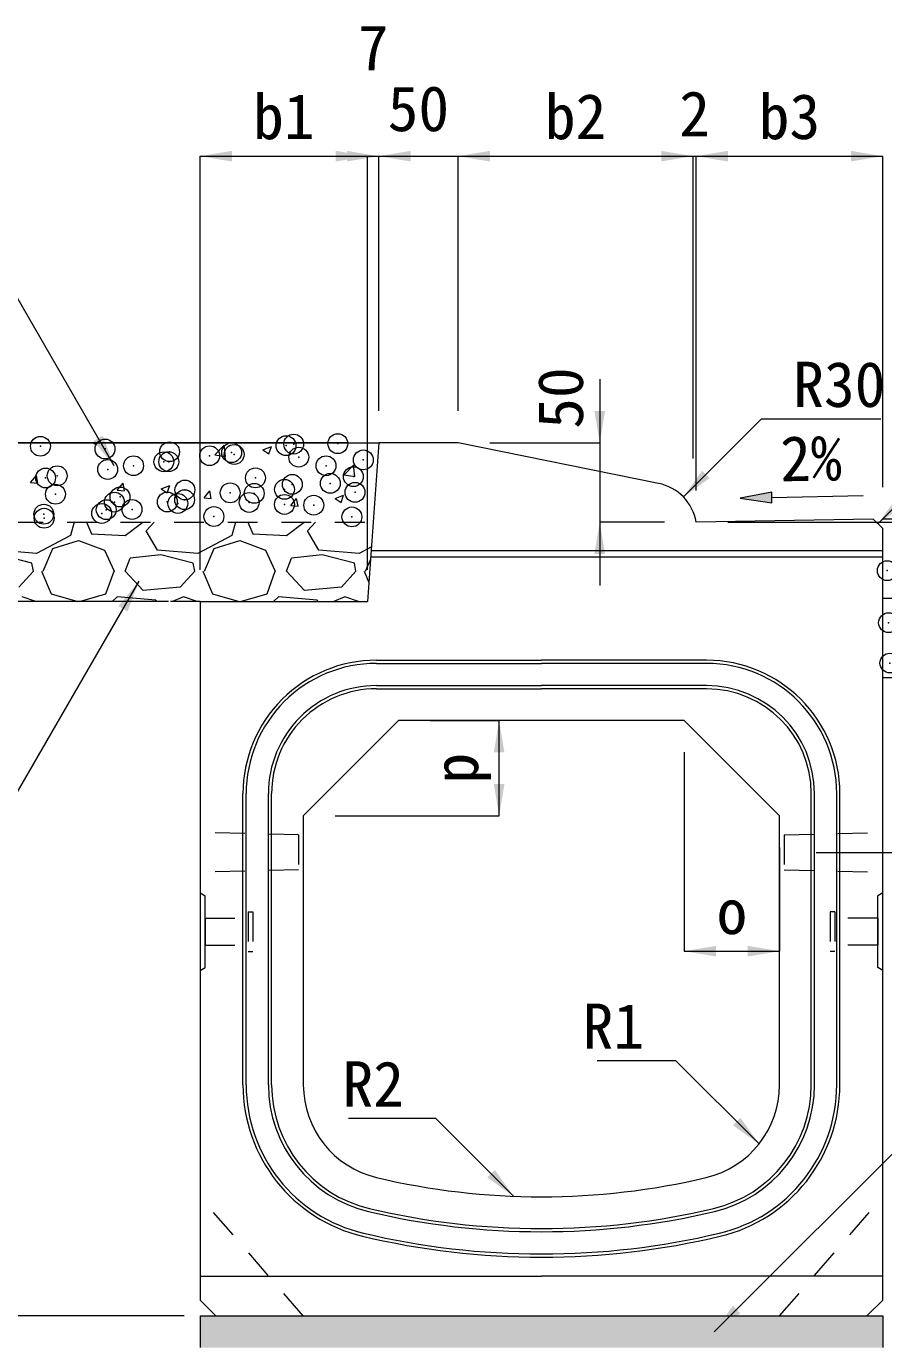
# Model space of a CAD drawing. Units: millimetres at full size. Extents: x 14445 to 39803, y 10010 to 18037.
# Drawn here: x 17621 to 18161, y 14171 to 14999 of the extents above; entities that cross this region are included whole.
import ezdxf
from ezdxf.enums import TextEntityAlignment as Align

# ---------------------------------------------------------------- set-up
doc = ezdxf.new("R2010")
doc.units = ezdxf.units.MM
doc.header["$LTSCALE"] = 25
doc.header["$PDMODE"] = 32
doc.header["$PDSIZE"] = 12.5
doc.linetypes.add('USER1', pattern=[1.35, 0.75, -0.6])
doc.linetypes.add('USER3', pattern=[2, 1, -1])
for name, color, linetype, lineweight in [('0_2', 7, 'Continuous', 9), ('寸法引出', 7, 'Continuous', 9), ('寸法線', 7, 'Continuous', 9), ('本体', 2, 'Continuous', 5), ('補助線', 8, 'Continuous', 20), ('ｲﾝｻｰﾄ', 3, 'USER3', 5), ('ﾊｯﾁﾝｸﾞ', 7, 'Continuous', 5)]:
    doc.layers.add(name, color=color, linetype=linetype, lineweight=lineweight)
doc.styles.add('ＭＳ ゴシック', font='')
doc.styles.get('ＭＳ ゴシック').set_extended_font_data('MS Gothic')

# ---------------------------------------------------------------- blocks, each defined once
blk = doc.blocks.new('filled_arrow')
at = {"color": 0, "linetype": 'Continuous', "lineweight": -2}
blk.add_solid([(7.5, 1.25), (0, 0), (7.5, -1.25)], dxfattribs=at)

msp = doc.modelspace()

# ---------------------------------------------------------------- hatches: boundary and pattern name
at = {"layer": '寸法線'}
msp.add_hatch(color=256, dxfattribs=at).paths.add_polyline_path([(18090.82, 14706.04), (18070.89, 14702.32), (18090.95, 14699.37)])
at = {"layer": 'ﾊｯﾁﾝｸﾞ'}
msp.add_hatch(color=8, dxfattribs=at).paths.add_polyline_path([(18160.73, 14167.14), (18160.73, 14187.14), (17740.74, 14187.14), (17730.73, 14187.14), (17730.73, 14167.14)])

# ---------------------------------------------------------------- linework, layer by layer
at = {"layer": '0_2', "lineweight": 20}
for p, q in [((17341.18, 14737.15), (17843.23, 14737.15)), ((18160.73, 14689.17), (18712.4, 14689.17)), ((17730.73, 14187.14), (17730.73, 14167.14)), ((17730.73, 14187.14), (18160.73, 14187.14)), ((18160.73, 14187.14), (18160.73, 14167.14)), ((18160.73, 14187.14), (18160.73, 14167.14))]:
    msp.add_line(p, q, dxfattribs=at)
at = {"layer": '0_2', "linetype": 'USER1'}
for p, q in [((17511.9, 14687.15), (17839.73, 14687.15)), ((17730.73, 14637.15), (17341.18, 14637.15)), ((18160.73, 14639.17), (18284.97, 14639.17)), ((18160.73, 14589.17), (18712.4, 14589.17))]:
    msp.add_line(p, q, dxfattribs=at)
at = {"layer": '寸法引出'}
for p, q in [((17982.46, 14777.15), (17982.46, 14647.15)), ((17913.24, 14737.15), (17982.46, 14737.15)), ((18023.17, 14687.15), (17982.46, 14687.15)), ((17710.73, 14187.14), (17448.39, 14187.14))]:
    msp.add_line(p, q, dxfattribs=at)
at = {"layer": '寸法線'}
for p, q in [((17730.73, 14917.67), (17836.23, 14917.67)), ((17730.73, 14657.15), (17730.73, 14917.67)), ((17796.23, 14917.67), (17883.23, 14917.67)), ((17803.23, 14917.67), (17933.24, 14917.67)), ((17836.23, 14657.15), (17836.23, 14917.67)), ((17836.23, 14657.15), (17836.23, 14917.67)), ((17843.23, 14757.15), (17843.23, 14917.67)), ((17843.23, 14757.15), (17843.23, 14917.67)), ((17893.24, 14757.15), (17893.24, 14917.67)), ((17893.24, 14917.67), (18041.23, 14917.67)), ((17893.24, 14757.15), (17893.24, 14917.67)), ((18001.23, 14917.67), (18083.17, 14917.67)), ((18041.23, 14727.15), (18041.23, 14917.67)), ((18041.23, 14727.15), (18041.23, 14917.67)), ((18043.17, 14707.15), (18043.17, 14917.67)), ((18043.17, 14917.67), (18160.73, 14917.67)), ((18043.17, 14707.15), (18043.17, 14917.67)), ((18160.73, 14709.15), (18160.73, 14917.67)), ((18157.73, 14686.1), (18218.74, 14747.1)), ((17823.23, 14737.15), (17448.39, 14737.15)), ((17823.23, 14737.15), (17516.3, 14737.15)), ((18090.89, 14702.7), (18148.39, 14703.82)), ((18063.17, 14687.15), (18286.74, 14687.15)), ((17710.73, 14637.15), (17516.3, 14637.15)), ((17710.73, 14637.15), (17516.3, 14637.15)), ((17875.73, 14562.15), (17919.07, 14562.15)), ((17919.07, 14502.15), (17919.07, 14562.15)), ((18035.73, 14542.15), (18035.73, 14416.89)), ((17815.73, 14502.15), (17919.07, 14502.15)), ((18095.73, 14482.15), (18095.73, 14416.89)), ((18035.73, 14416.89), (18095.73, 14416.89)), ((17720.73, 14187.14), (17448.39, 14187.14)), ((17720.73, 14187.14), (17516.3, 14187.14))]:
    msp.add_line(p, q, dxfattribs=at)
for points in [[(17676.48, 14722.6), (17604.05, 14848.06), (17355.01, 14848.06)], [(18035.14, 14703), (18084.3, 14752.17), (18159.43, 14752.17)], [(17692.18, 14649.91), (17610.73, 14508.82), (17478.04, 14508.82)], [(18082.8, 14295.46), (18030.41, 14347.85), (17980.87, 14347.85)], [(17928.18, 14262.49), (17879.15, 14311.52), (17824.12, 14311.52)], [(18054.57, 14177), (18184.62, 14307.05), (18511.48, 14307.05)]]:
    msp.add_lwpolyline(points, dxfattribs=at)
msp.add_lwpolyline([(18090.82, 14706.04), (18070.89, 14702.32), (18090.95, 14699.37)], close=True, dxfattribs=at)
at = {"layer": '本体', "lineweight": 20}
for p, q in [((17843.23, 14737.15), (17836.23, 14637.15)), ((17893.24, 14737.15), (17843.23, 14737.15)), ((18019.55, 14711.54), (17893.24, 14737.15)), ((18154.73, 14689.04), (18043.17, 14687.15)), ((18154.73, 14689.04), (18160.73, 14683.15)), ((18160.73, 14197.14), (18160.73, 14683.15)), ((17730.73, 14637.15), (17730.73, 14197.14)), ((17730.73, 14637.15), (17836.23, 14637.15)), ((17795.73, 14502.14), (17855.73, 14562.15)), ((18035.73, 14562.15), (17855.73, 14562.15)), ((18035.73, 14562.15), (18095.73, 14502.14)), ((17795.73, 14502.14), (17795.73, 14332.67)), ((18095.73, 14332.67), (18095.73, 14502.14)), ((17730.73, 14197.14), (17740.73, 14187.14)), ((18150.73, 14187.14), (18160.73, 14197.14)), ((17740.73, 14187.14), (18150.73, 14187.14))]:
    msp.add_line(p, q, dxfattribs=at)
at = {"layer": '本体', "color": 4}
for p, q in [((18160.73, 14669.14), (17838.47, 14669.14)), ((18160.73, 14665.14), (17838.19, 14665.14)), ((17841.73, 14600.15), (17945.73, 14600.14)), ((18049.73, 14600.14), (17945.73, 14600.14)), ((17841.73, 14598.14), (17945.73, 14598.14)), ((18049.73, 14598.14), (17945.73, 14598.14)), ((17841.73, 14584.15), (17945.73, 14584.15)), ((18049.73, 14584.15), (17945.73, 14584.15)), ((17841.73, 14582.14), (17945.73, 14582.14)), ((18049.73, 14582.14), (17945.73, 14582.14)), ((17757.73, 14332.67), (17757.73, 14516.15)), ((17759.73, 14332.67), (17759.73, 14516.15)), ((17773.73, 14332.67), (17773.73, 14516.15)), ((17775.73, 14332.67), (17775.73, 14516.15)), ((18115.73, 14332.67), (18115.73, 14516.14)), ((18117.73, 14332.67), (18117.73, 14516.14)), ((18131.73, 14332.67), (18131.73, 14516.14)), ((18133.73, 14332.67), (18133.73, 14516.14)), ((17730.73, 14453.65), (17733.93, 14451.65)), ((17733.93, 14406.64), (17733.93, 14451.65)), ((18160.73, 14453.65), (18157.53, 14451.65)), ((18157.53, 14406.64), (18157.53, 14451.65)), ((17730.73, 14404.65), (17733.93, 14406.64)), ((18160.73, 14404.65), (18157.53, 14406.64))]:
    msp.add_line(p, q, dxfattribs=at)
at = {"layer": '本体', "linetype": 'USER1', "lineweight": 9}
for p, q in [((17792.73, 14490.14), (17730.73, 14491.64)), ((17792.73, 14490.14), (17792.73, 14468.14)), ((18098.73, 14490.14), (18160.73, 14491.64)), ((18098.73, 14490.14), (18098.73, 14468.14)), ((17792.73, 14468.14), (17730.73, 14466.64)), ((18098.73, 14468.14), (18160.73, 14466.64))]:
    msp.add_line(p, q, dxfattribs=at)
at = {"layer": '本体', "color": 7, "linetype": 'USER1', "lineweight": 9}
for p, q in [((17795.73, 14187.14), (17730.73, 14262.15)), ((18095.73, 14187.14), (18160.73, 14262.15))]:
    msp.add_line(p, q, dxfattribs=at)
at = {"layer": '本体', "lineweight": 9}
for p in [(17730.73, 14212.15), (18160.73, 14212.15)]:
    msp.add_line(p, (17945.73, 14212.15), dxfattribs=at)
at = {"layer": '本体', "lineweight": 20}
for centre, radius, start, end in [((18013.59, 14682.14), 30, 9.60396, 78.54137), ((17855.74, 14332.67), 60, 180, 256.65784), ((18035.73, 14332.67), 60, 283.34236, 0), ((17945.73, 14712.15), 450, 256.65776, 283.34224)]:
    msp.add_arc(centre, radius, start, end, dxfattribs=at)
at = {"layer": '本体', "color": 4}
for centre, radius, start, end in [((17841.73, 14516.15), 84, 89.99994, 179.99994), ((18049.73, 14516.14), 84, 0, 90), ((17841.73, 14516.15), 82, 89.99994, 179.99994), ((18049.73, 14516.14), 82, 0, 90), ((17841.73, 14516.15), 68, 89.99994, 179.99994), ((18049.73, 14516.14), 68, 0, 90), ((17841.73, 14516.15), 66, 89.99994, 179.99994), ((18049.73, 14516.14), 66, 0, 90), ((17855.73, 14332.67), 98, 179.99994, 256.65773), ((17855.73, 14332.67), 96, 179.99994, 256.6577), ((17855.73, 14332.67), 82, 179.99994, 256.6577), ((17855.73, 14332.67), 80, 179.99994, 256.65767), ((18035.73, 14332.67), 80, 283.34227, 0), ((18035.73, 14332.67), 82, 283.34224, 0), ((18035.73, 14332.67), 96, 283.34224, 0), ((18035.73, 14332.67), 98, 283.34221, 0), ((17945.73, 14712.15), 472, 256.65772, 269.99994), ((17945.73, 14712.15), 470, 256.65772, 269.99994), ((17945.73, 14712.15), 470, 270, 283.34222), ((17945.73, 14712.15), 472, 270, 283.34222), ((17945.73, 14712.15), 488, 256.65772, 269.99994), ((17945.73, 14712.15), 486, 256.65772, 269.99994), ((17945.73, 14712.15), 486, 270, 283.34222), ((17945.73, 14712.15), 488, 270, 283.34222)]:
    msp.add_arc(centre, radius, start, end, dxfattribs=at)
at = {"layer": '補助線', "lineweight": 9}
msp.add_line((18118.73, 14479.14), (18580.23, 14479.14), dxfattribs=at)
at = {"layer": 'ｲﾝｻｰﾄ', "linetype": 'USER1', "lineweight": 9}
for p, q in [((17733.93, 14437.65), (17733.93, 14420.65)), ((17733.93, 14437.65), (17760.94, 14437.65)), ((17760.94, 14441.65), (17760.94, 14416.65)), ((17760.94, 14441.65), (17763.94, 14441.65)), ((17763.94, 14441.65), (17763.94, 14416.65)), ((18127.53, 14441.65), (18127.53, 14416.65)), ((18130.53, 14441.65), (18127.53, 14441.65)), ((18130.53, 14441.65), (18130.53, 14416.65)), ((18157.53, 14437.65), (18130.53, 14437.65)), ((18157.53, 14437.65), (18157.53, 14420.65)), ((17733.93, 14420.65), (17760.94, 14420.65)), ((18157.53, 14420.65), (18130.53, 14420.65)), ((17760.94, 14416.65), (17763.94, 14416.65)), ((18130.53, 14416.65), (18127.53, 14416.65))]:
    msp.add_line(p, q, dxfattribs=at)
at = {"layer": 'ﾊｯﾁﾝｸﾞ'}
for p, q in [((17663.21, 14737.15), (17664.55, 14736.24)), ((17664.55, 14736.24), (17664.86, 14737.15)), ((17740.03, 14729.47), (17745.97, 14735.65)), ((17746.81, 14728.42), (17745.97, 14735.65)), ((17770.27, 14732.7), (17775.61, 14734.75)), ((17770.27, 14732.7), (17774.06, 14730.14)), ((17774.06, 14730.14), (17775.61, 14734.75)), ((17740.03, 14729.47), (17746.81, 14728.42)), ((17623.89, 14712.03), (17627.56, 14716.41)), ((17628.44, 14711.63), (17627.56, 14716.41)), ((17821.36, 14716.85), (17827.29, 14723.04)), ((17821.36, 14716.86), (17828.13, 14715.81)), ((17828.13, 14715.8), (17827.29, 14723.04)), ((17623.89, 14712.03), (17628.44, 14711.63)), ((17678.55, 14707.25), (17682.22, 14711.63)), ((17678.55, 14707.25), (17683.1, 14706.85)), ((17683.09, 14706.85), (17682.21, 14711.62)), ((17706.25, 14708.12), (17711.58, 14710.17)), ((17706.25, 14708.12), (17710.04, 14705.56)), ((17710.04, 14705.56), (17711.58, 14710.17)), ((17733.2, 14702.47), (17736.87, 14706.84)), ((17733.2, 14702.47), (17737.76, 14702.07)), ((17737.75, 14702.07), (17736.87, 14706.84)), ((17787.86, 14697.68), (17791.53, 14702.06)), ((17792.4, 14697.28), (17791.52, 14702.06)), ((17815.76, 14702.02), (17821.09, 14704.07)), ((17815.76, 14702.02), (17819.55, 14699.46)), ((17819.55, 14699.46), (17821.09, 14704.07)), ((17787.86, 14697.68), (17792.41, 14697.29)), ((17651.49, 14687.15), (17649.07, 14678.66)), ((17659.13, 14687.15), (17662.28, 14679.67)), ((17683.61, 14678.66), (17694.6, 14687.15)), ((17696.82, 14681.7), (17701.72, 14687.15)), ((17753.09, 14687.15), (17750.67, 14678.66)), ((17760.73, 14687.15), (17763.88, 14679.67)), ((17785.21, 14678.66), (17796.2, 14687.15)), ((17798.42, 14681.7), (17803.32, 14687.15)), ((17649.07, 14678.66), (17627.73, 14667.48)), ((17637.89, 14670.53), (17654.15, 14675.61)), ((17654.15, 14675.61), (17670.4, 14669.51)), ((17662.28, 14679.67), (17683.61, 14678.66)), ((17703.93, 14669.51), (17696.82, 14681.7)), ((17750.67, 14678.66), (17729.33, 14667.48)), ((17739.49, 14670.53), (17755.75, 14675.61)), ((17755.75, 14675.61), (17772, 14669.51)), ((17763.88, 14679.67), (17785.21, 14678.66)), ((17805.53, 14669.51), (17798.42, 14681.7)), ((17627.73, 14667.48), (17602.33, 14669.51)), ((17624.68, 14661.38), (17604.36, 14666.46)), ((17631.8, 14656.3), (17637.89, 14670.53)), ((17670.4, 14669.51), (17676.5, 14656.3)), ((17705.96, 14666.46), (17686.66, 14664.43)), ((17729.33, 14667.48), (17703.93, 14669.51)), ((17726.28, 14661.38), (17705.96, 14666.46)), ((17733.4, 14656.3), (17739.49, 14670.53)), ((17772, 14669.51), (17778.1, 14656.3)), ((17807.56, 14666.46), (17788.26, 14664.43)), ((17830.93, 14667.48), (17805.53, 14669.51)), ((17827.88, 14661.38), (17807.56, 14666.46)), ((17838.64, 14671.52), (17830.93, 14667.48)), ((17625.7, 14656.3), (17624.68, 14661.38)), ((17683.61, 14656.3), (17686.66, 14664.43)), ((17727.3, 14656.3), (17726.28, 14661.38)), ((17785.21, 14656.3), (17788.26, 14664.43)), ((17828.9, 14656.3), (17827.88, 14661.38)), ((17835, 14656.3), (17838.08, 14663.49)), ((17625.7, 14656.3), (17616.56, 14646.14)), ((17630.78, 14656.3), (17636.88, 14642.08)), ((17671.42, 14642.08), (17676.5, 14656.3)), ((17694.79, 14644.11), (17683.61, 14656.3)), ((17727.3, 14656.3), (17718.16, 14646.14)), ((17732.38, 14656.3), (17738.48, 14642.08)), ((17773.02, 14642.08), (17778.1, 14656.3)), ((17796.39, 14644.11), (17785.21, 14656.3)), ((17828.9, 14656.3), (17819.76, 14646.14)), ((17833.98, 14656.3), (17837.07, 14649.1)), ((17636.88, 14642.08), (17653.65, 14637.15)), ((17654.65, 14637.15), (17671.42, 14642.08)), ((17718.16, 14646.14), (17694.79, 14644.11)), ((17738.48, 14642.08), (17755.25, 14637.15)), ((17756.25, 14637.15), (17773.02, 14642.08)), ((17819.76, 14646.14), (17796.39, 14644.11)), ((17627.29, 14637.15), (17618.59, 14640.05)), ((17678.53, 14640.05), (17675.36, 14637.15)), ((17702.92, 14638.02), (17678.53, 14640.05)), ((17703.45, 14637.15), (17702.92, 14638.02)), ((17720.19, 14640.05), (17713.42, 14637.15)), ((17728.89, 14637.15), (17720.19, 14640.05)), ((17780.13, 14640.05), (17776.96, 14637.15)), ((17804.52, 14638.02), (17780.13, 14640.05)), ((17805.05, 14637.15), (17804.52, 14638.02)), ((17821.79, 14640.05), (17815.02, 14637.15)), ((17830.49, 14637.15), (17821.79, 14640.05))]:
    msp.add_line(p, q, dxfattribs=at)
for p in [(17630.15, 14734.93), (17784.85, 14735.31), (17789.7, 14736.29), (17817.47, 14736.57), (17670.83, 14733.21), (17711.5, 14731.49), (17736.72, 14728.97), (17750.58, 14730.93), (17752.18, 14729.77), (17792.86, 14728.05), (17833.53, 14726.34), (17672.51, 14720.33), (17688.79, 14722.66), (17707.87, 14725.17), (17711, 14725.21), (17810.03, 14722.65), (17633.39, 14714.97), (17640.67, 14716.33), (17765.59, 14715.02), (17788.78, 14710.92), (17812.74, 14711.57), (17827.27, 14715.8), (17639.6, 14704.71), (17680.28, 14702.99), (17720.95, 14701.28), (17721.15, 14707.4), (17749.65, 14705.56), (17764.8, 14705.26), (17783.88, 14707.77), (17828.29, 14705.92), (17671.59, 14694.97), (17676.71, 14699.77), (17687.82, 14695.12), (17710.07, 14699.85), (17716.68, 14698.92), (17761.63, 14699.56), (17783.85, 14698.29), (17802.31, 14697.84), (17632.28, 14692.14), (17632.46, 14689.6), (17668.74, 14692.61), (17739.41, 14690.66), (17826.34, 14690.44), (18163.57, 14656.58), (18164.39, 14623.8), (18165.24, 14598.36)]:
    msp.add_point(p, dxfattribs=at)

# ---------------------------------------------------------------- block references
at = {"layer": '寸法引出', "xscale": 2.67, "yscale": 2.67}
for p, rotation in [((17982.46, 14737.15), 90), ((17982.46, 14687.15), 270)]:
    msp.add_blockref('filled_arrow', p, dxfattribs=dict(at, rotation=rotation))
at = {"layer": '寸法線', "xscale": 2.67, "yscale": 2.67}
for p in [(17730.73, 14917.67), (17843.23, 14917.67), (17893.24, 14917.67), (17893.24, 14917.67), (18043.17, 14917.67), (18043.17, 14917.67), (18035.73, 14416.89)]:
    msp.add_blockref('filled_arrow', p, dxfattribs=at)
for p, rotation in [((17836.23, 14917.67), 180), ((17836.23, 14917.67), 180), ((17843.23, 14917.67), 180), ((18041.23, 14917.67), 180), ((18041.23, 14917.67), 180), ((18160.73, 14917.67), 180), ((17676.48, 14722.6), 120), ((18035.14, 14703), 45), ((18157.73, 14686.1), 45), ((17692.18, 14649.91), 240), ((17919.07, 14562.15), 270), ((17919.07, 14502.15), 90), ((18095.73, 14416.89), 180), ((18082.8, 14295.46), 135), ((17928.18, 14262.49), 135), ((18054.57, 14177), 45)]:
    msp.add_blockref('filled_arrow', p, dxfattribs=dict(at, rotation=rotation))

# ---------------------------------------------------------------- texts
at = {"layer": '寸法引出', "style": 'ＭＳ ゴシック'}
msp.add_text('50', height=28.48, rotation=90, dxfattribs=at).set_placement((17957.66, 14765.29), align=Align.MIDDLE_CENTER)
at = {"layer": '寸法線', "style": 'ＭＳ ゴシック'}
for s, p in [('7', (17839.73, 14986.04)), ('b1', (17783.48, 14942.67)), ('50', (17868.23, 14947.67)), ('b2', (17967.24, 14942.67)), ('2', (18042.2, 14944.37)), ('b3', (18101.95, 14942.67)), ('o', (18065.73, 14441.89))]:
    msp.add_text(s, height=28.48, dxfattribs=at).set_placement(p, align=Align.MIDDLE_CENTER)
msp.add_text('R30', height=28.48, dxfattribs=at).set_placement((18104.3, 14788.17), align=Align.TOP_LEFT)
msp.add_text('2%', height=28.48, rotation=1.146, dxfattribs=at).set_placement((18096.58, 14704.26), align=Align.BOTTOM_LEFT)
msp.add_text('p', height=28.48, rotation=90, dxfattribs=at).set_placement((17891.56, 14532.15), align=Align.MIDDLE_CENTER)
for s, p in [('R1', (18010.41, 14383.85)), ('R2', (17859.15, 14347.52))]:
    msp.add_text(s, height=28.48, dxfattribs=at).set_placement(p, align=Align.TOP_RIGHT)

doc.saveas('drawing.dxf')
